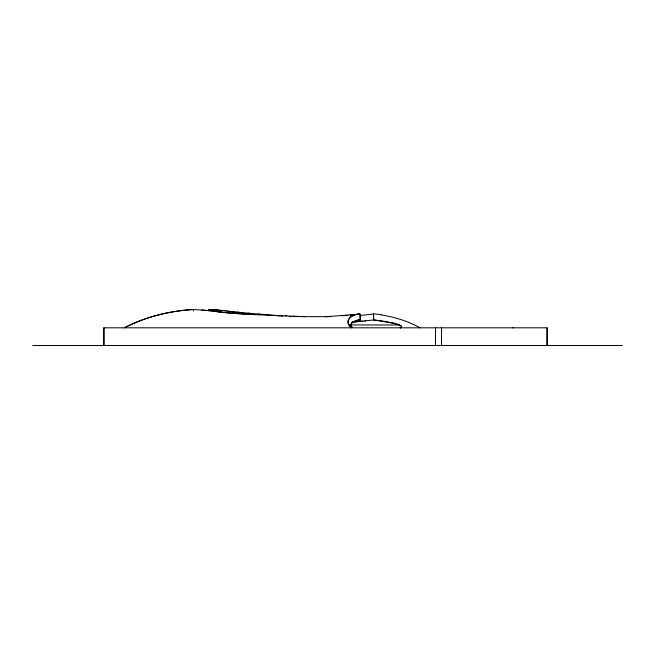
<?xml version="1.0" encoding="UTF-8"?>
<svg xmlns="http://www.w3.org/2000/svg" width="655" height="655" viewBox="0 0 655 655"><rect width="100%" height="100%" fill="white"/><g stroke="black" fill="none" stroke-linecap="round" stroke-linejoin="round"><path stroke-width="0.98" d="M209.043 310.626L209.051 309.52L209.502 309.537M193.503 310.969L193.52 309.496L209.133 310.675M325.838 316.725L359.988 314.105L360.283 320.008C356.828 320 348.206 322.416 351.997 327.164M351.53 323.169L353.659 321.679L358.604 320.09L355.19 320.909L356.074 320.811M400.565 327.746A2.342 2.039 9.2 0 1 399.992 327.803L401.048 327.565A1.056 0.95 16.4 0 0 401.351 327.246L401.106 326.01A2.407 2.137 24.2 0 0 400.68 325.584A2.907 2.612 23.7 0 0 400.148 325.224A3.111 2.841 23.8 0 0 399.566 324.986M359.988 314.105C352.005 313.704 342.843 320.794 351.612 327.819C342.86 320.729 352.013 313.778 359.988 314.105L360.029 314.842M373.555 315.505L373.481 314.04L360.61 315.432M365.506 320.835L373.743 319.943C383.019 320.934 392.64 322.244 401.106 326.01A1.793 1.588 24.6 0 1 401.359 326.452A1.277 1.138 24 0 1 401.441 326.861A1.015 0.909 21.4 0 1 401.343 327.246L401.048 327.565A1.49 1.318 11.2 0 1 400.573 327.762M362.592 321.155L364.966 320.901M364.696 320.925L365.777 320.811M361.052 321.31L362.854 321.122M356.664 320.385L360.283 320.008M361.568 321.261L357.016 321.728M350.04 315.12L352.275 314.899M356.017 321.826L357.524 321.679M356.508 321.777L352.554 322.154M354.044 322.014L355.035 321.916M347.789 315.342L342.09 315.833M352.062 322.194L353.053 322.104M331.34 316.521L328.212 316.652M327.426 316.676L303.552 316.652M512.578 327.819L513.029 327.819M32.75 345.504L622.25 345.504M352.153 324.937L399.558 325.003M349.41 325.077L350.859 325.093A29.631 8.007 -0.3 0 1 350.933 324.593A29.925 8.106 2.6 0 1 351.113 324.119A30.277 8.294 5.6 0 1 351.399 323.66M304.902 316.684L277.392 315.62M214.545 310.003L209.051 309.52L216.911 309.921M209.657 309.537L225.017 310.773M299.45 316.521L300.825 316.57M296.666 316.422L298.058 316.471M293.014 316.283L295.266 316.373M271.301 315.366L278.4 315.661M268.214 315.235L272.324 315.407M268.992 315.268L253.436 314.564M255.008 314.637L251.086 314.441M252.65 314.523L237.593 313.622M249.522 314.359L247.786 314.261M246.837 314.212L231.436 313.156M209.051 309.52L215.405 310.118M237.249 313.598L235.677 313.483M290.984 316.676L289.133 316.537L290.059 316.611M235.129 313.442L227.809 312.836M217.108 309.938L232.198 311.682M282.78 316.037L274.036 315.325M201.822 309.921L210.247 310.822M248.008 313.18L259.863 314.154M249.473 313.295L230.044 311.42M258.79 314.064L275.182 315.423M230.568 313.082L225.762 312.648M242.219 312.689L241.368 312.607M240.688 312.55L238.355 312.337M227.195 312.779L218.426 311.862M373.612 316.619L373.743 319.943L392.959 323.185M238.027 312.304L236.742 312.173M221.963 312.263L214.897 311.428M218.074 311.821L217.542 311.764M228.284 311.199L229.455 311.346M209.461 310.716L213.866 311.289M215.945 311.559L213.358 311.223M226.532 310.969L227.138 311.051M211.663 311.002L212.335 311.092M381.865 315.047C395.194 317.208 408.294 321.302 420.15 327.819M360.07 315.579L360.111 316.316M373.481 314.04L373.645 317.364M360.152 317.061L360.185 317.798M360.201 318.166L360.234 318.911M373.71 318.838L373.743 319.943M547.187 345.504L547.187 327.819L103.826 327.819L103.826 345.504M547.056 327.819L547.056 345.504M441.544 327.819L441.544 345.504M435.518 327.819L435.518 345.504M103.94 327.819L103.94 345.504M373.284 313.827A62.774 24.202 20.1 0 1 381.718 314.818M233.524 312.124A69.61 7.115 0.5 0 1 231.78 311.919M235.407 312.279A65.639 5.952 1.2 0 1 233.598 312.083M243.07 312.984A84.077 4.11 3 0 1 240.279 312.738M242.923 313.172A103.899 4.069 3.4 0 1 239.984 312.918M286.833 315.8A248.515 25.16 7.8 0 1 285.269 315.677M392.885 322.915A48.404 16.58 18.2 0 1 394.572 323.349M394.564 323.357A47.258 15.245 17.9 0 1 396.242 323.807A46.006 13.935 17.7 0 1 397.921 324.29A44.671 12.674 17.6 0 1 399.583 324.79M360.512 320.139A45.58 14.345 15.7 0 0 358.801 320.377A43.345 13.427 15.2 0 0 357.212 320.663M221.415 311.395A109.213 11.209 0.4 0 1 219.802 311.215M224.493 312.64A84.037 8.122 0.7 0 1 221.341 312.312M351.383 323.668A30.662 8.556 8.7 0 1 351.784 323.226M351.76 326.714A3.39 0.475 49.4 0 1 351.489 326.321M351.35 326.19A4.798 0.852 47.1 0 1 351.121 325.764M350.875 325.551A5.723 1.048 46.7 0 1 350.785 325.232M350.72 325.134A5.707 0.925 49.3 0 1 350.736 325.019M126.358 326.788L124.36 327.819C145.705 316.742 169.579 310.92 193.52 309.496C170.316 310.871 147.211 316.414 126.358 326.788"/></g></svg>
